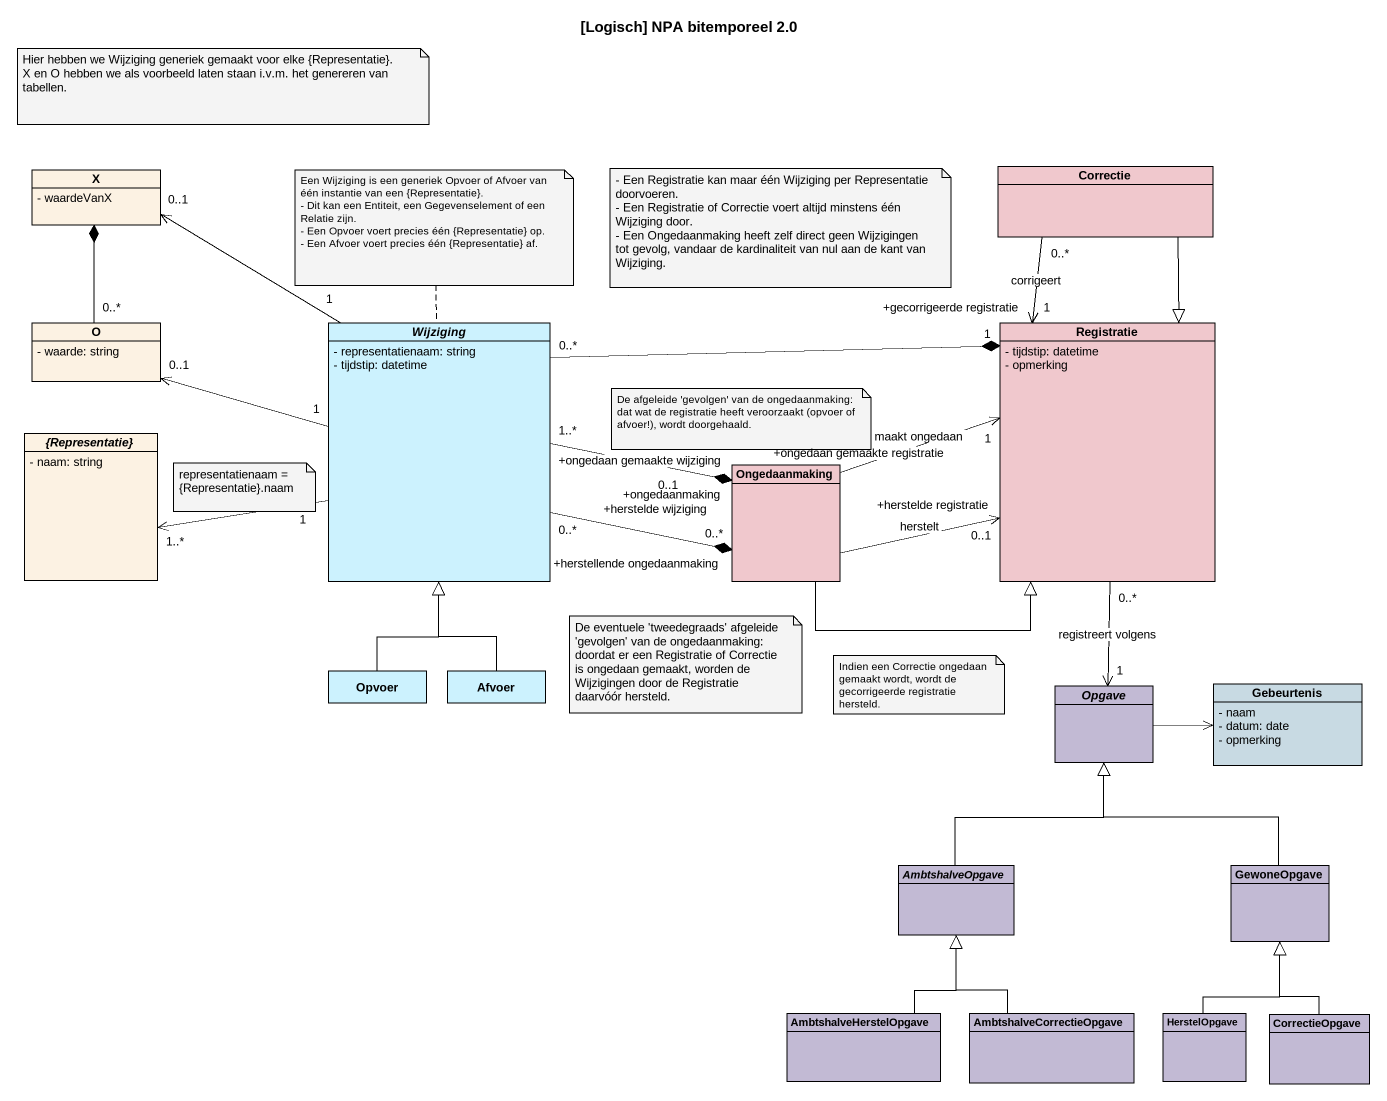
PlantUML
@startuml
title [Logisch] NPA bitemporeel 2.0
hide circle
hide empty members
skinparam classAttributeIconSize 0
class "X" as X_ #FCF2E3 {
  - waardeVanX
}
class Correctie #F0C8CD
class "O" as O_ #FCF2E3 {
  - waarde: string
}
abstract class Wijziging #CCF2FE {
  - representatienaam: string
  - tijdstip: datetime
}
class Registratie #F0C8CD {
  - tijdstip: datetime
  - opmerking
}
abstract class "{Representatie}" as Representatie #FCF2E3 {
  - naam: string
}
class Ongedaanmaking #F0C8CD
class Opvoer #CCF2FE
class Afvoer #CCF2FE
abstract class Opgave #C2BAD4
class Gebeurtenis #C8DAE3 {
  - naam
  - datum: date
  - opmerking
}
abstract class AmbtshalveOpgave #C2BAD4
class GewoneOpgave #C2BAD4
class AmbtshalveHerstelOpgave #C2BAD4
class AmbtshalveCorrectieOpgave #C2BAD4
class HerstelOpgave #C2BAD4
class CorrectieOpgave #C2BAD4
Correctie "0..*" --> "+gecorrigeerde registratie\n1" Registratie : corrigeert
Correctie --|> Registratie
O_ "0..*" -up-* X_
Wijziging "1" -up-> "0..1" X_
Wijziging "1" -left-> "0..1" O_
Wijziging "0..*" -right-* "1" Registratie
Wijziging "1" -left-> "1..*" Representatie
Wijziging "+ongedaan gemaakte wijziging\n1..*" -right-* "+ongedaanmaking\n0..1" Ongedaanmaking
Wijziging "+herstelde wijziging\n0..*" -right-* "+herstellende ongedaanmaking\n0..*" Ongedaanmaking
Registratie "0..*" --> "1" Opgave : registreert volgens
Ongedaanmaking -right-|> Registratie
Ongedaanmaking -right-> "+ongedaan gemaakte registratie\n1" Registratie : maakt ongedaan
Ongedaanmaking -right-> "+herstelde registratie\n0..1" Registratie : herstelt
Opvoer -up-|> Wijziging
Afvoer -up-|> Wijziging
Opgave -right-> Gebeurtenis
AmbtshalveOpgave -up-|> Opgave
GewoneOpgave -up-|> Opgave
AmbtshalveHerstelOpgave -up-|> AmbtshalveOpgave
AmbtshalveCorrectieOpgave -up-|> AmbtshalveOpgave
HerstelOpgave -up-|> GewoneOpgave
CorrectieOpgave -up-|> GewoneOpgave
note as N1
  Hier hebben we Wijziging generiek gemaakt voor elke {Representatie}.
  X en O hebben we als voorbeeld laten staan i.v.m. het genereren van tabellen.
end note
note top of Wijziging
  Een Wijziging is een generiek Opvoer of Afvoer van één instantie van een {Representatie}.
  - Dit kan een Entiteit, een Gegevenselement of een Relatie zijn.
  - Een Opvoer voert precies één {Representatie} op.
  - Een Afvoer voert precies één {Representatie} af.
end note
note as N3
  - Een Registratie kan maar één Wijziging per Representatie doorvoeren.
  - Een Registratie of Correctie voert altijd minstens één Wijziging door.
  - Een Ongedaanmaking heeft zelf direct geen Wijzigingen tot gevolg, vandaar de kardinaliteit van nul aan de kant van Wijziging.
end note
note as N4
  De afgeleide 'gevolgen' van de ongedaanmaking: dat wat de registratie heeft veroorzaakt (opvoer of afvoer!), wordt doorgehaald.
end note
note as N5
  representatienaam = {Representatie}.naam
end note
note as N6
  De eventuele 'tweedegraads' afgeleide 'gevolgen' van de ongedaanmaking: doordat er een Registratie of Correctie is ongedaan gemaakt, worden de Wijzigingen door de Registratie daarvóór hersteld.
end note
note as N7
  Indien een Correctie ongedaan gemaakt wordt, wordt de gecorrigeerde registratie hersteld.
end note
@enduml
